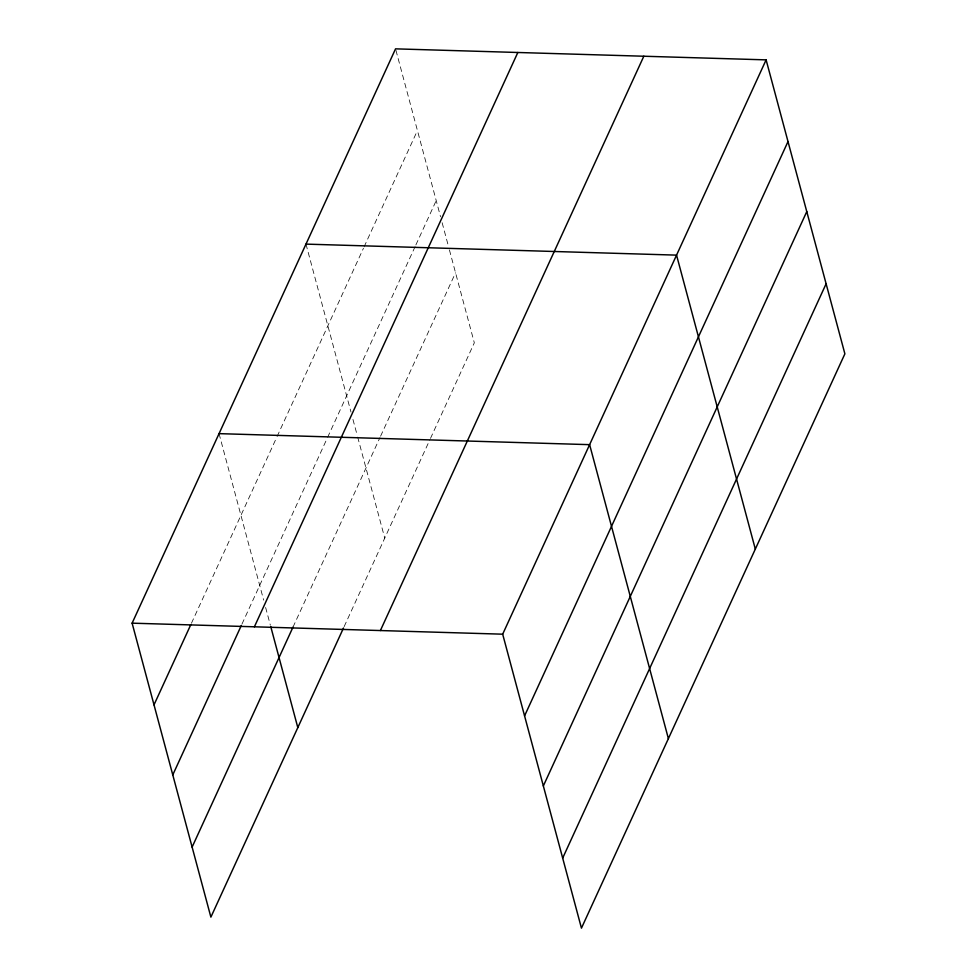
<?xml version="1.0" encoding="UTF-8"?>
<svg xmlns="http://www.w3.org/2000/svg" width="977" height="977" viewBox="0 0 977 977"><rect width="100%" height="100%" fill="white"/><g stroke="black" fill="none" stroke-linecap="round" stroke-linejoin="round"><path stroke-width="0.73" stroke-dasharray="4.88 3.66" d="M191.443 623.253L276.467 437.879M277.102 436.487L363.444 248.268M364.079 246.876L417.435 130.552M241.942 624.132L326.965 438.758M327.6 437.366L415.249 246.302M415.884 244.922L436.206 200.603M293.002 627.124L379.955 437.574M380.59 436.182L455.551 272.766M344.136 626.623L429.856 439.76M430.491 438.38L474.321 342.817L448.834 247.731M395.941 50.303L440.554 216.796M442.129 222.695L448.443 246.265M305.984 244.116L350.987 412.074M352.953 419.438L357.301 435.632M357.692 437.11L384.743 538.083M219.043 433.641L263.656 600.122M265.622 607.486L270.36 625.158"/><path stroke-width="1.47" d="M343.501 628.003L210.885 917.134L132.115 623.167L395.551 48.85L766.115 59.866L844.885 353.833L581.449 928.15L502.679 634.183L766.115 59.866M154 704.869L190.808 624.633M172.77 774.92L241.307 625.512M254.399 626.807L517.834 52.489M192.115 847.096L293.002 627.124M380.395 630.544L643.831 56.226M524.576 715.885L788.012 141.567M543.346 785.935L806.782 211.606M562.679 858.099L826.115 283.782M305.984 244.116L676.548 255.131L755.319 549.098M219.043 433.641L589.62 444.657L668.39 738.624M132.115 623.167L502.679 634.183M270.763 626.636L297.814 727.609"/></g></svg>
